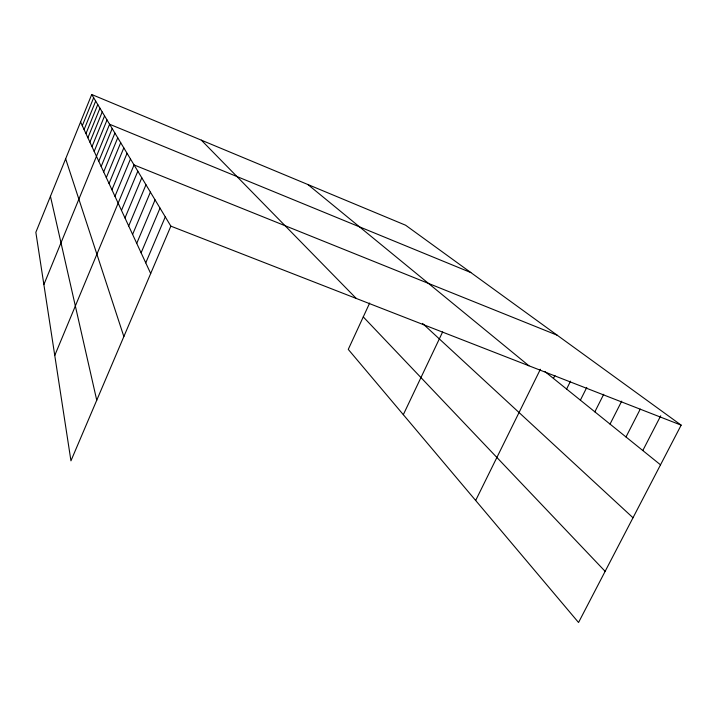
<?xml version="1.0" encoding="UTF-8"?>
<svg xmlns="http://www.w3.org/2000/svg" width="717" height="717" viewBox="0 0 717 717"><rect width="100%" height="100%" fill="white"/><g stroke="black" fill="none" stroke-linecap="round" stroke-linejoin="round"><path stroke-width="1.08" d="M91.722 94.51L35.85 232.308L70.947 460.825L170.861 226.151L91.722 94.51L405.598 225.219L681.15 425.145L578.547 622.49L348.265 349.385L369.676 303.022M82.303 125.708L93.658 97.736M84.095 129.58L95.675 101.097M85.959 133.604L97.772 104.574M87.895 137.781L99.95 108.195M89.903 142.136L102.217 111.969M92 146.662L104.574 115.894M94.178 151.386L107.03 119.981M43.871 284.568L109.602 124.256L470.845 272.559M98.767 161.289L112.202 128.576M101.169 166.487L114.908 133.084M103.687 171.928L117.74 137.798M106.313 177.601L120.707 142.728M109.065 183.552L123.808 147.89M111.942 189.781L127.061 153.304M114.962 196.315L130.476 158.977M54.761 355.453L134.052 164.937L557.19 335.206M121.478 210.386L137.825 171.202M124.991 217.977L141.796 177.807M128.693 225.98L145.972 184.762M132.6 234.432L150.391 192.111M136.732 243.368L155.069 199.891M141.115 252.832L160.016 208.127M145.757 262.861L165.277 216.866M403.321 414.677L442.64 331.935M475.667 500.475L540.394 369.255M553.443 378.433L554.922 375.457M566.6 389.053L570.535 381.166M580.385 400.176L586.784 387.431M594.85 411.845L603.714 394.287M610.033 424.097L621.711 401.144M625.995 436.976L640.263 409.12M642.799 450.536L660.733 415.788M170.861 226.151L681.15 425.145M545.063 371.675L660.518 464.831M307.898 184.538L528.931 365.787M422.519 323.394L633.003 517.746M201.352 140.165L356.259 298.451M363.268 316.905L605.139 571.341M80.582 121.98L150.687 273.527M65.65 158.798L123.853 336.56M50.441 196.306L96.741 400.229"/></g></svg>
